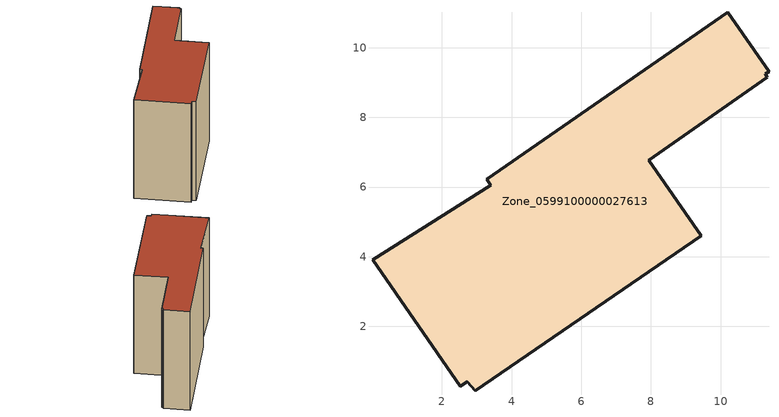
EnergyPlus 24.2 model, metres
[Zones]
Zone_0599100000027613
 floor ground (C_G): 7.93,6.77 9.44,4.6 2.95,0.15 2.73,0.42 2.53,0.28 0.01,3.92 3.41,6.05 3.29,6.22 10.2,11.02 11.39,9.31 11.28,9.25 11.34,9.15 z0
 wall outside (C_F): 7.93,6.77 11.34,9.15 11.28,9.25 11.39,9.31 10.2,11.02 3.29,6.22 3.41,6.05 0.01,3.92 2.53,0.28 2.73,0.42 2.95,0.15 9.44,4.6 7.93,6.77 z0:9.18
 roof outside (C_R): 9.44,4.6 7.93,6.77 11.34,9.15 11.28,9.25 11.39,9.31 10.2,11.02 3.29,6.22 3.41,6.05 0.01,3.92 2.53,0.28 2.73,0.42 2.95,0.15 z9.18
[BUILDING]
Pand.0599100000027613: North Axis=0; Terrain=City; Loads Convergence Tolerance Value=0.04; Temperature Convergence Tolerance Value=0.4; Solar Distribution=FullExterior; Maximum Number of Warmup Days=25; Minimum Number of Warmup Days=1
[Site:Location]
Rotterdam.The.Hague.AP_ZH_NLD Design_Conditions: Latitude=51.96; Longitude=4.45; Time Zone=1; Elevation=-4.5
[SITE:GROUNDTEMPERATURE:BUILDINGSURFACE]
18, 18, 18, 18, 18, 18, 18, 18, 18, 18, 18, 18
[MATERIAL] Thermal Absorptance=0.9; Solar Absorptance=0.7; Visible Absorptance=0.7
Name | Roughness | Thickness | Conductivity | Density | Specific Heat
G.TC.1946 | MediumSmooth | 0.15 | 1 | 540 | 1210
F.TC.1946 | Rough | 0.3 | 0.857143 | 1920 | 840
R.TC.1946 | MediumRough | 0.2 | 0.909091 | 1500 | 1000
[CONSTRUCTION]
C_G: G.TC.1946
C_F: F.TC.1946
C_R: R.TC.1946
[ZONE]
Zone_0599100000027613: Type=1; Multiplier=1; Ceiling Height=Autocalculate; Volume=Autocalculate; Floor Area=autocalculate; Part of Total Floor Area=Yes
[ZONEINFILTRATION:DESIGNFLOWRATE]
Infil_Zone_0599100000027613: Zone or ZoneList or Space or SpaceList=Zone_0599100000027613; Schedule=AlwaysOn; Design Flow Rate Calculation Method=Flow/Area; Flow Rate per Floor Area=0.003; Constant Term Coefficient=1; Temperature Term Coefficient=0; Velocity Term Coefficient=0; Velocity Squared Term Coefficient=0
[HVACTEMPLATE:ZONE:IDEALLOADSAIRSYSTEM]
Zone_0599100000027613: Maximum Heating Supply Air Temperature=50; Minimum Cooling Supply Air Temperature=13; Maximum Heating Supply Air Humidity Ratio=0.0156; Minimum Cooling Supply Air Humidity Ratio=0.0077; Heating Limit=NoLimit; Cooling Limit=NoLimit; Dehumidification Control Type=ConstantSensibleHeatRatio; Cooling Sensible Heat Ratio=0.7; Dehumidification Setpoint=60; Humidification Control Type=None; Humidification Setpoint=30; Outdoor Air Method=None; Outdoor Air Flow Rate per Person=0.00944; Outdoor Air Flow Rate per Zone Floor Area=0; Outdoor Air Flow Rate per Zone=0; Demand Controlled Ventilation Type=None; Outdoor Air Economizer Type=NoEconomizer; Heat Recovery Type=None; Sensible Heat Recovery Effectiveness=0.7; Latent Heat Recovery Effectiveness=0.65
[ZONECONTROL:THERMOSTAT]
ThermostatControl_Zone_0599100000027613: Zone or ZoneList=Zone_0599100000027613; Control Type Schedule=DualSetpointControlType; Control 1=Thermostat_Zone_0599100000027613; Temperature Difference Between Cutout And Setpoint=0
[THERMOSTATSETPOINT:DUALSETPOINT]
Thermostat_Zone_0599100000027613: Heating Setpoint Temperature Schedule=HeatingSetpoint_Zone_0599100000027613; Cooling Setpoint Temperature Schedule=CoolingSetpoint_Zone_0599100000027613
[SCHEDULE:COMPACT]
HeatingSetpoint_Zone_0599100000027613: Through: 12/31, For: AllDays, Until: 24:00, 21
CoolingSetpoint_Zone_0599100000027613: Through: 12/31, For: AllDays, Until: 24:00, 24
DualSetpointControlType: Through: 12/31, For: AllDays, Until: 24:00, 4
AlwaysOn: Through: 12/31, For: AllDays, Until: 24:00, 1
